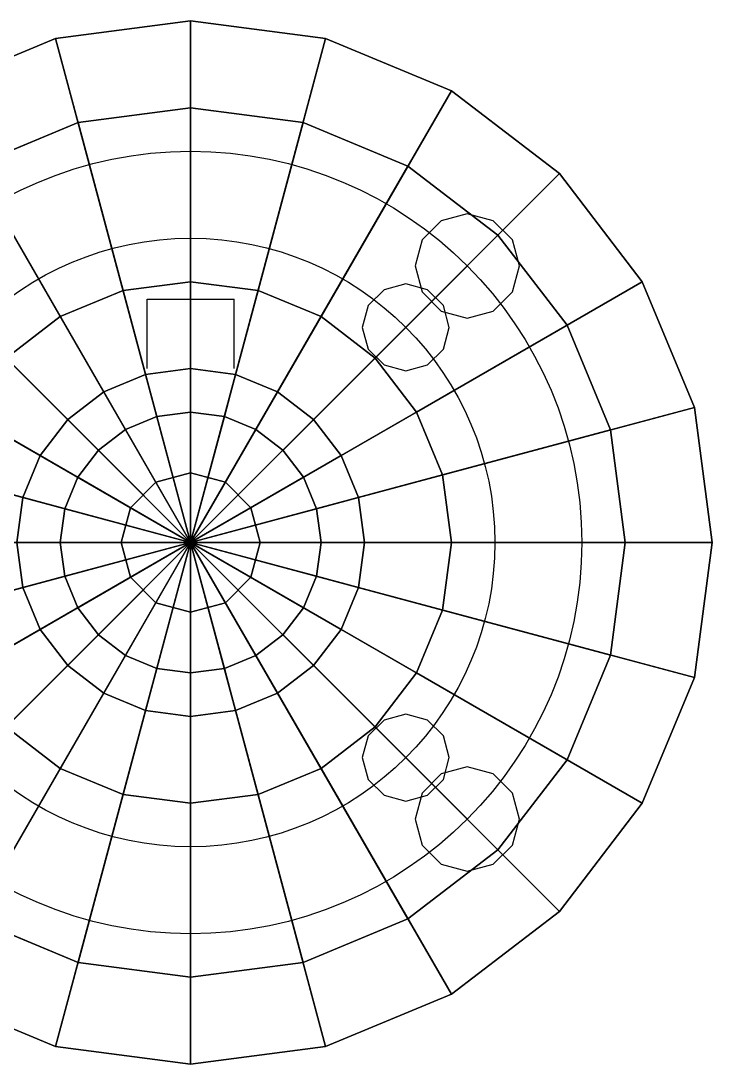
# Model space of a CAD drawing. Header units: millimetres. Extents: x -60 to 60, y -60 to 60.
# Drawn here: x -19.5 to 60, y -60 to 60 of the extents above; entities that cross this region are included whole.
import ezdxf

# ---------------------------------------------------------------- set-up
doc = ezdxf.new("R2010")
doc.units = ezdxf.units.MM
for name, color, linetype in [('BODY', 7, 'Continuous'), ('CENTERLINE', 1, 'Continuous'), ('EDGES', 2, 'Continuous'), ('HOLES', 4, 'Continuous')]:
    doc.layers.add(name, color=color, linetype=linetype)

msp = doc.modelspace()

# ---------------------------------------------------------------- linework, layer by layer
at = {"layer": 'BODY'}
for points in [[(0, 60), (-15.5291, 57.9555), (-15.5291, 57.9555, 20), (0, 60, 20)], [(0, 0), (0, 60), (-15.5291, 57.9555)], [(0, 60, 20), (-15.5291, 57.9555, 20), (-7.7646, 28.9778, 20), (0, 30, 20)], [(15.5291, 57.9555), (0, 60), (0, 60, 20), (15.5291, 57.9555, 20)], [(0, 0), (15.5291, 57.9555), (0, 60)], [(15.5291, 57.9555, 20), (0, 60, 20), (0, 30, 20), (7.7646, 28.9778, 20)], [(-15.5291, 57.9555), (-30, 51.9615), (-30, 51.9615, 20), (-15.5291, 57.9555, 20)], [(0, 0), (-15.5291, 57.9555), (-30, 51.9615)], [(-15.5291, 57.9555, 20), (-30, 51.9615, 20), (-15, 25.9808, 20), (-7.7646, 28.9778, 20)], [(0, 0), (30, 51.9615), (15.5291, 57.9555)], [(30, 51.9615, 20), (15.5291, 57.9555, 20), (7.7646, 28.9778, 20), (15, 25.9808, 20)], [(30, 51.9615), (15.5291, 57.9555), (15.5291, 57.9555, 20), (30, 51.9615, 20)], [(0, 0), (-30, 51.9615), (-42.4264, 42.4264)], [(-30, 51.9615, 20), (-42.4264, 42.4264, 20), (-21.2132, 21.2132, 20), (-15, 25.9808, 20)], [(0, 0), (42.4264, 42.4264), (30, 51.9615)], [(42.4264, 42.4264, 20), (30, 51.9615, 20), (15, 25.9808, 20), (21.2132, 21.2132, 20)], [(42.4264, 42.4264), (30, 51.9615), (30, 51.9615, 20), (42.4264, 42.4264, 20)], [(0, 50, 100), (-12.941, 48.2963, 100), (-12.941, 48.2963, 120), (0, 50, 120)], [(0, 0, 100), (0, 50, 100), (-12.941, 48.2963, 100)], [(0, 30, 100), (-7.7646, 28.9778, 100), (-12.941, 48.2963, 100), (0, 50, 100)], [(0, 50, 120), (-12.941, 48.2963, 120), (-5.1764, 19.3185, 120), (0, 20, 120)], [(12.941, 48.2963, 100), (0, 50, 100), (0, 50, 120), (12.941, 48.2963, 120)], [(0, 0, 100), (12.941, 48.2963, 100), (0, 50, 100)], [(7.7646, 28.9778, 100), (0, 30, 100), (0, 50, 100), (12.941, 48.2963, 100)], [(12.941, 48.2963, 120), (0, 50, 120), (0, 20, 120), (5.1764, 19.3185, 120)], [(-12.941, 48.2963, 100), (-25, 43.3013, 100), (-25, 43.3013, 120), (-12.941, 48.2963, 120)], [(0, 0, 100), (-12.941, 48.2963, 100), (-25, 43.3013, 100)], [(-7.7646, 28.9778, 100), (-15, 25.9808, 100), (-25, 43.3013, 100), (-12.941, 48.2963, 100)], [(-12.941, 48.2963, 120), (-25, 43.3013, 120), (-10, 17.3205, 120), (-5.1764, 19.3185, 120)], [(0, 0, 100), (25, 43.3013, 100), (12.941, 48.2963, 100)], [(25, 43.3013, 120), (12.941, 48.2963, 120), (5.1764, 19.3185, 120), (10, 17.3205, 120)], [(15, 25.9808, 100), (7.7646, 28.9778, 100), (12.941, 48.2963, 100), (25, 43.3013, 100)], [(25, 43.3013, 100), (12.941, 48.2963, 100), (12.941, 48.2963, 120), (25, 43.3013, 120)], [(0, 0, 100), (-25, 43.3013, 100), (-35.3553, 35.3553, 100)], [(-15, 25.9808, 100), (-21.2132, 21.2132, 100), (-35.3553, 35.3553, 100), (-25, 43.3013, 100)], [(-25, 43.3013, 120), (-35.3553, 35.3553, 120), (-14.1421, 14.1421, 120), (-10, 17.3205, 120)], [(0, 0, 100), (35.3553, 35.3553, 100), (25, 43.3013, 100)], [(35.3553, 35.3553, 120), (25, 43.3013, 120), (10, 17.3205, 120), (14.1421, 14.1421, 120)], [(21.2132, 21.2132, 100), (15, 25.9808, 100), (25, 43.3013, 100), (35.3553, 35.3553, 100)], [(35.3553, 35.3553, 100), (25, 43.3013, 100), (25, 43.3013, 120), (35.3553, 35.3553, 120)], [(0, 0), (-42.4264, 42.4264), (-51.9615, 30)], [(0, 0), (51.9615, 30), (42.4264, 42.4264)], [(51.9615, 30, 20), (42.4264, 42.4264, 20), (21.2132, 21.2132, 20), (25.9808, 15, 20)], [(51.9615, 30), (42.4264, 42.4264), (42.4264, 42.4264, 20), (51.9615, 30, 20)], [(0, 0, 100), (-35.3553, 35.3553, 100), (-43.3013, 25, 100)], [(-35.3553, 35.3553, 120), (-43.3013, 25, 120), (-17.3205, 10, 120), (-14.1421, 14.1421, 120)], [(0, 0, 100), (43.3013, 25, 100), (35.3553, 35.3553, 100)], [(43.3013, 25, 120), (35.3553, 35.3553, 120), (14.1421, 14.1421, 120), (17.3205, 10, 120)], [(25.9808, 15, 100), (21.2132, 21.2132, 100), (35.3553, 35.3553, 100), (43.3013, 25, 100)], [(43.3013, 25, 100), (35.3553, 35.3553, 100), (35.3553, 35.3553, 120), (43.3013, 25, 120)], [(0, 0), (-51.9615, 30), (-57.9555, 15.5291)], [(0, 30, 20), (-7.7646, 28.9778, 20), (-7.7646, 28.9778, 100), (0, 30, 100)], [(0, 0, 20), (0, 30, 20), (-7.7646, 28.9778, 20)], [(0, 0), (57.9555, 15.5291), (51.9615, 30)], [(7.7646, 28.9778, 20), (0, 30, 20), (0, 30, 100), (7.7646, 28.9778, 100)], [(0, 0, 20), (7.7646, 28.9778, 20), (0, 30, 20)], [(57.9555, 15.5291, 20), (51.9615, 30, 20), (25.9808, 15, 20), (28.9778, 7.7646, 20)], [(57.9555, 15.5291), (51.9615, 30), (51.9615, 30, 20), (57.9555, 15.5291, 20)], [(-7.7646, 28.9778, 20), (-15, 25.9808, 20), (-15, 25.9808, 100), (-7.7646, 28.9778, 100)], [(0, 0, 20), (-7.7646, 28.9778, 20), (-15, 25.9808, 20)], [(0, 0, 20), (15, 25.9808, 20), (7.7646, 28.9778, 20)], [(15, 25.9808, 20), (7.7646, 28.9778, 20), (7.7646, 28.9778, 100), (15, 25.9808, 100)], [(-15, 25.9808, 20), (-21.2132, 21.2132, 20), (-21.2132, 21.2132, 100), (-15, 25.9808, 100)], [(0, 0, 20), (-15, 25.9808, 20), (-21.2132, 21.2132, 20)], [(0, 0, 20), (21.2132, 21.2132, 20), (15, 25.9808, 20)], [(21.2132, 21.2132, 20), (15, 25.9808, 20), (15, 25.9808, 100), (21.2132, 21.2132, 100)], [(0, 0, 100), (-43.3013, 25, 100), (-48.2963, 12.941, 100)], [(-43.3013, 25, 120), (-48.2963, 12.941, 120), (-19.3185, 5.1764, 120), (-17.3205, 10, 120)], [(0, 0, 100), (48.2963, 12.941, 100), (43.3013, 25, 100)], [(48.2963, 12.941, 120), (43.3013, 25, 120), (17.3205, 10, 120), (19.3185, 5.1764, 120)], [(28.9778, 7.7646, 100), (25.9808, 15, 100), (43.3013, 25, 100), (48.2963, 12.941, 100)], [(48.2963, 12.941, 100), (43.3013, 25, 100), (43.3013, 25, 120), (48.2963, 12.941, 120)], [(0, 0, 20), (-21.2132, 21.2132, 20), (-25.9808, 15, 20)], [(0, 0, 20), (25.9808, 15, 20), (21.2132, 21.2132, 20)], [(25.9808, 15, 20), (21.2132, 21.2132, 20), (21.2132, 21.2132, 100), (25.9808, 15, 100)], [(-5.1764, 19.3185, 120), (-10, 17.3205, 120), (-10, 17.3205, 180), (-5.1764, 19.3185, 180)], [(0, 0, 120), (-5.1764, 19.3185, 120), (-10, 17.3205, 120)], [(-5.1764, 19.3185, 180), (-10, 17.3205, 180), (-7.5, 12.9904, 180), (-3.8823, 14.4889, 180)], [(0, 20, 120), (-5.1764, 19.3185, 120), (-5.1764, 19.3185, 180), (0, 20, 180)], [(0, 0, 120), (0, 20, 120), (-5.1764, 19.3185, 120)], [(0, 20, 180), (-5.1764, 19.3185, 180), (-3.8823, 14.4889, 180), (0, 15, 180)], [(5.1764, 19.3185, 120), (0, 20, 120), (0, 20, 180), (5.1764, 19.3185, 180)], [(0, 0, 120), (5.1764, 19.3185, 120), (0, 20, 120)], [(5.1764, 19.3185, 180), (0, 20, 180), (0, 15, 180), (3.8823, 14.4889, 180)], [(0, 0, 120), (10, 17.3205, 120), (5.1764, 19.3185, 120)], [(10, 17.3205, 180), (5.1764, 19.3185, 180), (3.8823, 14.4889, 180), (7.5, 12.9904, 180)], [(10, 17.3205, 120), (5.1764, 19.3185, 120), (5.1764, 19.3185, 180), (10, 17.3205, 180)], [(-10, 17.3205, 120), (-14.1421, 14.1421, 120), (-14.1421, 14.1421, 180), (-10, 17.3205, 180)], [(0, 0, 120), (-10, 17.3205, 120), (-14.1421, 14.1421, 120)], [(-10, 17.3205, 180), (-14.1421, 14.1421, 180), (-10.6066, 10.6066, 180), (-7.5, 12.9904, 180)], [(0, 0, 120), (14.1421, 14.1421, 120), (10, 17.3205, 120)], [(14.1421, 14.1421, 180), (10, 17.3205, 180), (7.5, 12.9904, 180), (10.6066, 10.6066, 180)], [(14.1421, 14.1421, 120), (10, 17.3205, 120), (10, 17.3205, 180), (14.1421, 14.1421, 180)], [(0, 0), (-57.9555, 15.5291), (-60, 0)], [(0, 0, 20), (-25.9808, 15, 20), (-28.9778, 7.7646, 20)], [(-3.8823, 14.4889, 180), (-7.5, 12.9904, 180), (-7.5, 12.9904, 210), (-3.8823, 14.4889, 210)], [(0, 0, 180), (-3.8823, 14.4889, 180), (-7.5, 12.9904, 180)], [(0, 0, 210), (-3.8823, 14.4889, 210), (-7.5, 12.9904, 210)], [(0, 15, 180), (-3.8823, 14.4889, 180), (-3.8823, 14.4889, 210), (0, 15, 210)], [(0, 0, 180), (0, 15, 180), (-3.8823, 14.4889, 180)], [(0, 0, 210), (0, 15, 210), (-3.8823, 14.4889, 210)], [(0, 0), (60, 0), (57.9555, 15.5291)], [(0, 0, 20), (28.9778, 7.7646, 20), (25.9808, 15, 20)], [(3.8823, 14.4889, 180), (0, 15, 180), (0, 15, 210), (3.8823, 14.4889, 210)], [(0, 0, 180), (3.8823, 14.4889, 180), (0, 15, 180)], [(0, 0, 210), (3.8823, 14.4889, 210), (0, 15, 210)], [(0, 0, 180), (7.5, 12.9904, 180), (3.8823, 14.4889, 180)], [(0, 0, 210), (7.5, 12.9904, 210), (3.8823, 14.4889, 210)], [(7.5, 12.9904, 180), (3.8823, 14.4889, 180), (3.8823, 14.4889, 210), (7.5, 12.9904, 210)], [(28.9778, 7.7646, 20), (25.9808, 15, 20), (25.9808, 15, 100), (28.9778, 7.7646, 100)], [(60, 0, 20), (57.9555, 15.5291, 20), (28.9778, 7.7646, 20), (30, 0, 20)], [(60, 0), (57.9555, 15.5291), (57.9555, 15.5291, 20), (60, 0, 20)], [(-14.1421, 14.1421, 120), (-17.3205, 10, 120), (-17.3205, 10, 180), (-14.1421, 14.1421, 180)], [(0, 0, 120), (-14.1421, 14.1421, 120), (-17.3205, 10, 120)], [(-14.1421, 14.1421, 180), (-17.3205, 10, 180), (-12.9904, 7.5, 180), (-10.6066, 10.6066, 180)], [(0, 0, 120), (17.3205, 10, 120), (14.1421, 14.1421, 120)], [(17.3205, 10, 180), (14.1421, 14.1421, 180), (10.6066, 10.6066, 180), (12.9904, 7.5, 180)], [(17.3205, 10, 120), (14.1421, 14.1421, 120), (14.1421, 14.1421, 180), (17.3205, 10, 180)], [(0, 0, 100), (-48.2963, 12.941, 100), (-50, 0, 100)], [(-48.2963, 12.941, 120), (-50, 0, 120), (-20, 0, 120), (-19.3185, 5.1764, 120)], [(-7.5, 12.9904, 180), (-10.6066, 10.6066, 180), (-10.6066, 10.6066, 210), (-7.5, 12.9904, 210)], [(0, 0, 180), (-7.5, 12.9904, 180), (-10.6066, 10.6066, 180)], [(0, 0, 210), (-7.5, 12.9904, 210), (-10.6066, 10.6066, 210)], [(0, 0, 180), (10.6066, 10.6066, 180), (7.5, 12.9904, 180)], [(0, 0, 210), (10.6066, 10.6066, 210), (7.5, 12.9904, 210)], [(0, 0, 100), (50, 0, 100), (48.2963, 12.941, 100)], [(10.6066, 10.6066, 180), (7.5, 12.9904, 180), (7.5, 12.9904, 210), (10.6066, 10.6066, 210)], [(50, 0, 120), (48.2963, 12.941, 120), (19.3185, 5.1764, 120), (20, 0, 120)], [(30, 0, 100), (28.9778, 7.7646, 100), (48.2963, 12.941, 100), (50, 0, 100)], [(50, 0, 100), (48.2963, 12.941, 100), (48.2963, 12.941, 120), (50, 0, 120)], [(-17.3205, 10, 120), (-19.3185, 5.1764, 120), (-19.3185, 5.1764, 180), (-17.3205, 10, 180)], [(0, 0, 120), (-17.3205, 10, 120), (-19.3185, 5.1764, 120)], [(-17.3205, 10, 180), (-19.3185, 5.1764, 180), (-14.4889, 3.8823, 180), (-12.9904, 7.5, 180)], [(-10.6066, 10.6066, 180), (-12.9904, 7.5, 180), (-12.9904, 7.5, 210), (-10.6066, 10.6066, 210)], [(0, 0, 180), (-10.6066, 10.6066, 180), (-12.9904, 7.5, 180)], [(0, 0, 210), (-10.6066, 10.6066, 210), (-12.9904, 7.5, 210)], [(0, 0, 180), (12.9904, 7.5, 180), (10.6066, 10.6066, 180)], [(0, 0, 210), (12.9904, 7.5, 210), (10.6066, 10.6066, 210)], [(0, 0, 120), (19.3185, 5.1764, 120), (17.3205, 10, 120)], [(12.9904, 7.5, 180), (10.6066, 10.6066, 180), (10.6066, 10.6066, 210), (12.9904, 7.5, 210)], [(19.3185, 5.1764, 180), (17.3205, 10, 180), (12.9904, 7.5, 180), (14.4889, 3.8823, 180)], [(19.3185, 5.1764, 120), (17.3205, 10, 120), (17.3205, 10, 180), (19.3185, 5.1764, 180)], [(0, 0, 20), (-28.9778, 7.7646, 20), (-30, 0, 20)], [(-12.9904, 7.5, 180), (-14.4889, 3.8823, 180), (-14.4889, 3.8823, 210), (-12.9904, 7.5, 210)], [(0, 0, 180), (-12.9904, 7.5, 180), (-14.4889, 3.8823, 180)], [(0, 0, 210), (-12.9904, 7.5, 210), (-14.4889, 3.8823, 210)], [(0, 0, 20), (30, 0, 20), (28.9778, 7.7646, 20)], [(0, 0, 180), (14.4889, 3.8823, 180), (12.9904, 7.5, 180)], [(0, 0, 210), (14.4889, 3.8823, 210), (12.9904, 7.5, 210)], [(14.4889, 3.8823, 180), (12.9904, 7.5, 180), (12.9904, 7.5, 210), (14.4889, 3.8823, 210)], [(30, 0, 20), (28.9778, 7.7646, 20), (28.9778, 7.7646, 100), (30, 0, 100)], [(-19.3185, 5.1764, 120), (-20, 0, 120), (-20, 0, 180), (-19.3185, 5.1764, 180)], [(0, 0, 120), (-19.3185, 5.1764, 120), (-20, 0, 120)], [(-19.3185, 5.1764, 180), (-20, 0, 180), (-15, 0, 180), (-14.4889, 3.8823, 180)], [(0, 0, 120), (20, 0, 120), (19.3185, 5.1764, 120)], [(20, 0, 180), (19.3185, 5.1764, 180), (14.4889, 3.8823, 180), (15, 0, 180)], [(20, 0, 120), (19.3185, 5.1764, 120), (19.3185, 5.1764, 180), (20, 0, 180)], [(-14.4889, 3.8823, 180), (-15, 0, 180), (-15, 0, 210), (-14.4889, 3.8823, 210)], [(0, 0, 180), (-14.4889, 3.8823, 180), (-15, 0, 180)], [(0, 0, 210), (-14.4889, 3.8823, 210), (-15, 0, 210)], [(0, 0, 180), (15, 0, 180), (14.4889, 3.8823, 180)], [(0, 0, 210), (15, 0, 210), (14.4889, 3.8823, 210)], [(15, 0, 180), (14.4889, 3.8823, 180), (14.4889, 3.8823, 210), (15, 0, 210)], [(0, 0), (-60, 0), (-57.9555, -15.5291)], [(0, 0), (-57.9555, -15.5291), (-51.9615, -30)], [(0, 0), (-51.9615, -30), (-42.4264, -42.4264)], [(0, 0, 100), (-50, 0, 100), (-48.2963, -12.941, 100)], [(-50, 0, 120), (-48.2963, -12.941, 120), (-19.3185, -5.1764, 120), (-20, 0, 120)], [(0, 0, 100), (-48.2963, -12.941, 100), (-43.3013, -25, 100)], [(0, 0, 100), (-43.3013, -25, 100), (-35.3553, -35.3553, 100)], [(0, 0), (-42.4264, -42.4264), (-30, -51.9615)], [(0, 0, 100), (-35.3553, -35.3553, 100), (-25, -43.3013, 100)], [(0, 0), (-30, -51.9615), (-15.5291, -57.9555)], [(0, 0, 20), (-30, 0, 20), (-28.9778, -7.7646, 20)], [(0, 0, 20), (-28.9778, -7.7646, 20), (-25.9808, -15, 20)], [(0, 0, 20), (-25.9808, -15, 20), (-21.2132, -21.2132, 20)], [(0, 0, 100), (-25, -43.3013, 100), (-12.941, -48.2963, 100)], [(0, 0, 20), (-21.2132, -21.2132, 20), (-15, -25.9808, 20)], [(-20, 0, 120), (-19.3185, -5.1764, 120), (-19.3185, -5.1764, 180), (-20, 0, 180)], [(0, 0, 120), (-20, 0, 120), (-19.3185, -5.1764, 120)], [(-20, 0, 180), (-19.3185, -5.1764, 180), (-14.4889, -3.8823, 180), (-15, 0, 180)], [(0, 0, 120), (-19.3185, -5.1764, 120), (-17.3205, -10, 120)], [(0, 0, 120), (-17.3205, -10, 120), (-14.1421, -14.1421, 120)], [(0, 0), (-15.5291, -57.9555), (0, -60)], [(0, 0, 20), (-15, -25.9808, 20), (-7.7646, -28.9778, 20)], [(-15, 0, 180), (-14.4889, -3.8823, 180), (-14.4889, -3.8823, 210), (-15, 0, 210)], [(0, 0, 180), (-15, 0, 180), (-14.4889, -3.8823, 180)], [(0, 0, 210), (-15, 0, 210), (-14.4889, -3.8823, 210)], [(0, 0, 180), (-14.4889, -3.8823, 180), (-12.9904, -7.5, 180)], [(0, 0, 210), (-14.4889, -3.8823, 210), (-12.9904, -7.5, 210)], [(0, 0, 120), (-14.1421, -14.1421, 120), (-10, -17.3205, 120)], [(0, 0, 180), (-12.9904, -7.5, 180), (-10.6066, -10.6066, 180)], [(0, 0, 210), (-12.9904, -7.5, 210), (-10.6066, -10.6066, 210)], [(0, 0, 100), (-12.941, -48.2963, 100), (0, -50, 100)], [(0, 0, 180), (-10.6066, -10.6066, 180), (-7.5, -12.9904, 180)], [(0, 0, 210), (-10.6066, -10.6066, 210), (-7.5, -12.9904, 210)], [(0, 0, 120), (-10, -17.3205, 120), (-5.1764, -19.3185, 120)], [(0, 0, 20), (-7.7646, -28.9778, 20), (0, -30, 20)], [(0, 0, 180), (-7.5, -12.9904, 180), (-3.8823, -14.4889, 180)], [(0, 0, 210), (-7.5, -12.9904, 210), (-3.8823, -14.4889, 210)], [(0, 0, 120), (-5.1764, -19.3185, 120), (0, -20, 120)], [(0, 0, 180), (-3.8823, -14.4889, 180), (0, -15, 180)], [(0, 0, 210), (-3.8823, -14.4889, 210), (0, -15, 210)], [(0, 0), (0, -60), (15.5291, -57.9555)], [(0, 0), (15.5291, -57.9555), (30, -51.9615)], [(0, 0), (30, -51.9615), (42.4264, -42.4264)], [(0, 0), (42.4264, -42.4264), (51.9615, -30)], [(0, 0), (51.9615, -30), (57.9555, -15.5291)], [(0, 0), (57.9555, -15.5291), (60, 0)], [(0, 0, 20), (0, -30, 20), (7.7646, -28.9778, 20)], [(0, 0, 20), (7.7646, -28.9778, 20), (15, -25.9808, 20)], [(0, 0, 20), (15, -25.9808, 20), (21.2132, -21.2132, 20)], [(0, 0, 20), (21.2132, -21.2132, 20), (25.9808, -15, 20)], [(0, 0, 20), (25.9808, -15, 20), (28.9778, -7.7646, 20)], [(0, 0, 20), (28.9778, -7.7646, 20), (30, 0, 20)], [(0, 0, 100), (0, -50, 100), (12.941, -48.2963, 100)], [(0, 0, 100), (12.941, -48.2963, 100), (25, -43.3013, 100)], [(0, 0, 100), (25, -43.3013, 100), (35.3553, -35.3553, 100)], [(0, 0, 100), (35.3553, -35.3553, 100), (43.3013, -25, 100)], [(0, 0, 100), (43.3013, -25, 100), (48.2963, -12.941, 100)], [(0, 0, 100), (48.2963, -12.941, 100), (50, 0, 100)], [(0, 0, 120), (0, -20, 120), (5.1764, -19.3185, 120)], [(0, 0, 120), (5.1764, -19.3185, 120), (10, -17.3205, 120)], [(0, 0, 120), (10, -17.3205, 120), (14.1421, -14.1421, 120)], [(0, 0, 120), (14.1421, -14.1421, 120), (17.3205, -10, 120)], [(0, 0, 120), (17.3205, -10, 120), (19.3185, -5.1764, 120)], [(0, 0, 120), (19.3185, -5.1764, 120), (20, 0, 120)], [(0, 0, 180), (0, -15, 180), (3.8823, -14.4889, 180)], [(0, 0, 180), (3.8823, -14.4889, 180), (7.5, -12.9904, 180)], [(0, 0, 180), (7.5, -12.9904, 180), (10.6066, -10.6066, 180)], [(0, 0, 180), (10.6066, -10.6066, 180), (12.9904, -7.5, 180)], [(0, 0, 180), (12.9904, -7.5, 180), (14.4889, -3.8823, 180)], [(0, 0, 180), (14.4889, -3.8823, 180), (15, 0, 180)], [(0, 0, 210), (0, -15, 210), (3.8823, -14.4889, 210)], [(0, 0, 210), (3.8823, -14.4889, 210), (7.5, -12.9904, 210)], [(0, 0, 210), (7.5, -12.9904, 210), (10.6066, -10.6066, 210)], [(0, 0, 210), (10.6066, -10.6066, 210), (12.9904, -7.5, 210)], [(0, 0, 210), (12.9904, -7.5, 210), (14.4889, -3.8823, 210)], [(0, 0, 210), (14.4889, -3.8823, 210), (15, 0, 210)], [(14.4889, -3.8823, 180), (15, 0, 180), (15, 0, 210), (14.4889, -3.8823, 210)], [(19.3185, -5.1764, 180), (20, 0, 180), (15, 0, 180), (14.4889, -3.8823, 180)], [(19.3185, -5.1764, 120), (20, 0, 120), (20, 0, 180), (19.3185, -5.1764, 180)], [(48.2963, -12.941, 120), (50, 0, 120), (20, 0, 120), (19.3185, -5.1764, 120)], [(28.9778, -7.7646, 20), (30, 0, 20), (30, 0, 100), (28.9778, -7.7646, 100)], [(57.9555, -15.5291, 20), (60, 0, 20), (30, 0, 20), (28.9778, -7.7646, 20)], [(28.9778, -7.7646, 100), (30, 0, 100), (50, 0, 100), (48.2963, -12.941, 100)], [(48.2963, -12.941, 100), (50, 0, 100), (50, 0, 120), (48.2963, -12.941, 120)], [(57.9555, -15.5291), (60, 0), (60, 0, 20), (57.9555, -15.5291, 20)], [(-19.3185, -5.1764, 180), (-17.3205, -10, 180), (-12.9904, -7.5, 180), (-14.4889, -3.8823, 180)], [(-14.4889, -3.8823, 180), (-12.9904, -7.5, 180), (-12.9904, -7.5, 210), (-14.4889, -3.8823, 210)], [(12.9904, -7.5, 180), (14.4889, -3.8823, 180), (14.4889, -3.8823, 210), (12.9904, -7.5, 210)], [(17.3205, -10, 180), (19.3185, -5.1764, 180), (14.4889, -3.8823, 180), (12.9904, -7.5, 180)], [(-48.2963, -12.941, 120), (-43.3013, -25, 120), (-17.3205, -10, 120), (-19.3185, -5.1764, 120)], [(-19.3185, -5.1764, 120), (-17.3205, -10, 120), (-17.3205, -10, 180), (-19.3185, -5.1764, 180)], [(17.3205, -10, 120), (19.3185, -5.1764, 120), (19.3185, -5.1764, 180), (17.3205, -10, 180)], [(43.3013, -25, 120), (48.2963, -12.941, 120), (19.3185, -5.1764, 120), (17.3205, -10, 120)], [(-17.3205, -10, 180), (-14.1421, -14.1421, 180), (-10.6066, -10.6066, 180), (-12.9904, -7.5, 180)], [(-12.9904, -7.5, 180), (-10.6066, -10.6066, 180), (-10.6066, -10.6066, 210), (-12.9904, -7.5, 210)], [(10.6066, -10.6066, 180), (12.9904, -7.5, 180), (12.9904, -7.5, 210), (10.6066, -10.6066, 210)], [(14.1421, -14.1421, 180), (17.3205, -10, 180), (12.9904, -7.5, 180), (10.6066, -10.6066, 180)], [(25.9808, -15, 20), (28.9778, -7.7646, 20), (28.9778, -7.7646, 100), (25.9808, -15, 100)], [(51.9615, -30, 20), (57.9555, -15.5291, 20), (28.9778, -7.7646, 20), (25.9808, -15, 20)], [(25.9808, -15, 100), (28.9778, -7.7646, 100), (48.2963, -12.941, 100), (43.3013, -25, 100)], [(-43.3013, -25, 120), (-35.3553, -35.3553, 120), (-14.1421, -14.1421, 120), (-17.3205, -10, 120)], [(-17.3205, -10, 120), (-14.1421, -14.1421, 120), (-14.1421, -14.1421, 180), (-17.3205, -10, 180)], [(-14.1421, -14.1421, 180), (-10, -17.3205, 180), (-7.5, -12.9904, 180), (-10.6066, -10.6066, 180)], [(-10.6066, -10.6066, 180), (-7.5, -12.9904, 180), (-7.5, -12.9904, 210), (-10.6066, -10.6066, 210)], [(7.5, -12.9904, 180), (10.6066, -10.6066, 180), (10.6066, -10.6066, 210), (7.5, -12.9904, 210)], [(10, -17.3205, 180), (14.1421, -14.1421, 180), (10.6066, -10.6066, 180), (7.5, -12.9904, 180)], [(14.1421, -14.1421, 120), (17.3205, -10, 120), (17.3205, -10, 180), (14.1421, -14.1421, 180)], [(35.3553, -35.3553, 120), (43.3013, -25, 120), (17.3205, -10, 120), (14.1421, -14.1421, 120)], [(-10, -17.3205, 180), (-5.1764, -19.3185, 180), (-3.8823, -14.4889, 180), (-7.5, -12.9904, 180)], [(-7.5, -12.9904, 180), (-3.8823, -14.4889, 180), (-3.8823, -14.4889, 210), (-7.5, -12.9904, 210)], [(3.8823, -14.4889, 180), (7.5, -12.9904, 180), (7.5, -12.9904, 210), (3.8823, -14.4889, 210)], [(5.1764, -19.3185, 180), (10, -17.3205, 180), (7.5, -12.9904, 180), (3.8823, -14.4889, 180)], [(43.3013, -25, 100), (48.2963, -12.941, 100), (48.2963, -12.941, 120), (43.3013, -25, 120)], [(-35.3553, -35.3553, 120), (-25, -43.3013, 120), (-10, -17.3205, 120), (-14.1421, -14.1421, 120)], [(-14.1421, -14.1421, 120), (-10, -17.3205, 120), (-10, -17.3205, 180), (-14.1421, -14.1421, 180)], [(10, -17.3205, 120), (14.1421, -14.1421, 120), (14.1421, -14.1421, 180), (10, -17.3205, 180)], [(25, -43.3013, 120), (35.3553, -35.3553, 120), (14.1421, -14.1421, 120), (10, -17.3205, 120)], [(-5.1764, -19.3185, 180), (0, -20, 180), (0, -15, 180), (-3.8823, -14.4889, 180)], [(-3.8823, -14.4889, 180), (0, -15, 180), (0, -15, 210), (-3.8823, -14.4889, 210)], [(0, -15, 180), (3.8823, -14.4889, 180), (3.8823, -14.4889, 210), (0, -15, 210)], [(0, -20, 180), (5.1764, -19.3185, 180), (3.8823, -14.4889, 180), (0, -15, 180)], [(21.2132, -21.2132, 20), (25.9808, -15, 20), (25.9808, -15, 100), (21.2132, -21.2132, 100)], [(42.4264, -42.4264, 20), (51.9615, -30, 20), (25.9808, -15, 20), (21.2132, -21.2132, 20)], [(21.2132, -21.2132, 100), (25.9808, -15, 100), (43.3013, -25, 100), (35.3553, -35.3553, 100)], [(51.9615, -30), (57.9555, -15.5291), (57.9555, -15.5291, 20), (51.9615, -30, 20)], [(-25, -43.3013, 120), (-12.941, -48.2963, 120), (-5.1764, -19.3185, 120), (-10, -17.3205, 120)], [(-10, -17.3205, 120), (-5.1764, -19.3185, 120), (-5.1764, -19.3185, 180), (-10, -17.3205, 180)], [(5.1764, -19.3185, 120), (10, -17.3205, 120), (10, -17.3205, 180), (5.1764, -19.3185, 180)], [(12.941, -48.2963, 120), (25, -43.3013, 120), (10, -17.3205, 120), (5.1764, -19.3185, 120)], [(-12.941, -48.2963, 120), (0, -50, 120), (0, -20, 120), (-5.1764, -19.3185, 120)], [(-5.1764, -19.3185, 120), (0, -20, 120), (0, -20, 180), (-5.1764, -19.3185, 180)], [(0, -20, 120), (5.1764, -19.3185, 120), (5.1764, -19.3185, 180), (0, -20, 180)], [(0, -50, 120), (12.941, -48.2963, 120), (5.1764, -19.3185, 120), (0, -20, 120)], [(-42.4264, -42.4264, 20), (-30, -51.9615, 20), (-15, -25.9808, 20), (-21.2132, -21.2132, 20)], [(-21.2132, -21.2132, 100), (-15, -25.9808, 100), (-25, -43.3013, 100), (-35.3553, -35.3553, 100)], [(-21.2132, -21.2132, 20), (-15, -25.9808, 20), (-15, -25.9808, 100), (-21.2132, -21.2132, 100)], [(15, -25.9808, 20), (21.2132, -21.2132, 20), (21.2132, -21.2132, 100), (15, -25.9808, 100)], [(30, -51.9615, 20), (42.4264, -42.4264, 20), (21.2132, -21.2132, 20), (15, -25.9808, 20)], [(15, -25.9808, 100), (21.2132, -21.2132, 100), (35.3553, -35.3553, 100), (25, -43.3013, 100)], [(35.3553, -35.3553, 100), (43.3013, -25, 100), (43.3013, -25, 120), (35.3553, -35.3553, 120)], [(-30, -51.9615, 20), (-15.5291, -57.9555, 20), (-7.7646, -28.9778, 20), (-15, -25.9808, 20)], [(-15, -25.9808, 100), (-7.7646, -28.9778, 100), (-12.941, -48.2963, 100), (-25, -43.3013, 100)], [(-15, -25.9808, 20), (-7.7646, -28.9778, 20), (-7.7646, -28.9778, 100), (-15, -25.9808, 100)], [(7.7646, -28.9778, 20), (15, -25.9808, 20), (15, -25.9808, 100), (7.7646, -28.9778, 100)], [(15.5291, -57.9555, 20), (30, -51.9615, 20), (15, -25.9808, 20), (7.7646, -28.9778, 20)], [(7.7646, -28.9778, 100), (15, -25.9808, 100), (25, -43.3013, 100), (12.941, -48.2963, 100)], [(-15.5291, -57.9555, 20), (0, -60, 20), (0, -30, 20), (-7.7646, -28.9778, 20)], [(-7.7646, -28.9778, 100), (0, -30, 100), (0, -50, 100), (-12.941, -48.2963, 100)], [(-7.7646, -28.9778, 20), (0, -30, 20), (0, -30, 100), (-7.7646, -28.9778, 100)], [(0, -30, 20), (7.7646, -28.9778, 20), (7.7646, -28.9778, 100), (0, -30, 100)], [(0, -60, 20), (15.5291, -57.9555, 20), (7.7646, -28.9778, 20), (0, -30, 20)], [(0, -30, 100), (7.7646, -28.9778, 100), (12.941, -48.2963, 100), (0, -50, 100)], [(42.4264, -42.4264), (51.9615, -30), (51.9615, -30, 20), (42.4264, -42.4264, 20)], [(25, -43.3013, 100), (35.3553, -35.3553, 100), (35.3553, -35.3553, 120), (25, -43.3013, 120)], [(30, -51.9615), (42.4264, -42.4264), (42.4264, -42.4264, 20), (30, -51.9615, 20)], [(-25, -43.3013, 100), (-12.941, -48.2963, 100), (-12.941, -48.2963, 120), (-25, -43.3013, 120)], [(12.941, -48.2963, 100), (25, -43.3013, 100), (25, -43.3013, 120), (12.941, -48.2963, 120)], [(-12.941, -48.2963, 100), (0, -50, 100), (0, -50, 120), (-12.941, -48.2963, 120)], [(0, -50, 100), (12.941, -48.2963, 100), (12.941, -48.2963, 120), (0, -50, 120)], [(-30, -51.9615), (-15.5291, -57.9555), (-15.5291, -57.9555, 20), (-30, -51.9615, 20)], [(15.5291, -57.9555), (30, -51.9615), (30, -51.9615, 20), (15.5291, -57.9555, 20)], [(-15.5291, -57.9555), (0, -60), (0, -60, 20), (-15.5291, -57.9555, 20)], [(0, -60), (15.5291, -57.9555), (15.5291, -57.9555, 20), (0, -60, 20)]]:
    msp.add_3dface(points, dxfattribs=at)
at = {"layer": 'CENTERLINE'}
msp.add_line((0, 0, -30), (0, 0, 250), dxfattribs=at)
for centre, radius in [((0, 0, 10), 45), ((0, 0, 110), 35)]:
    msp.add_circle(centre, radius, dxfattribs=at)
at = {"layer": 'EDGES'}
for p, q in [((0, 60), (-15.5291, 57.9555)), ((0, 60, 20), (-15.5291, 57.9555, 20)), ((15.5291, 57.9555), (0, 60)), ((15.5291, 57.9555, 20), (0, 60, 20)), ((0, 60), (0, 60, 20)), ((-15.5291, 57.9555), (-30, 51.9615)), ((-15.5291, 57.9555, 20), (-30, 51.9615, 20)), ((30, 51.9615), (15.5291, 57.9555)), ((30, 51.9615, 20), (15.5291, 57.9555, 20)), ((42.4264, 42.4264), (30, 51.9615)), ((42.4264, 42.4264, 20), (30, 51.9615, 20)), ((0, 50, 100), (-12.941, 48.2963, 100)), ((0, 50, 120), (-12.941, 48.2963, 120)), ((12.941, 48.2963, 100), (0, 50, 100)), ((12.941, 48.2963, 120), (0, 50, 120)), ((0, 50, 100), (0, 50, 120)), ((-12.941, 48.2963, 100), (-25, 43.3013, 100)), ((-12.941, 48.2963, 120), (-25, 43.3013, 120)), ((25, 43.3013, 100), (12.941, 48.2963, 100)), ((25, 43.3013, 120), (12.941, 48.2963, 120)), ((35.3553, 35.3553, 100), (25, 43.3013, 100)), ((35.3553, 35.3553, 120), (25, 43.3013, 120)), ((51.9615, 30), (42.4264, 42.4264)), ((51.9615, 30, 20), (42.4264, 42.4264, 20)), ((42.4264, 42.4264), (42.4264, 42.4264, 20)), ((43.3013, 25, 100), (35.3553, 35.3553, 100)), ((43.3013, 25, 120), (35.3553, 35.3553, 120)), ((35.3553, 35.3553, 100), (35.3553, 35.3553, 120)), ((0, 30, 20), (-7.7646, 28.9778, 20)), ((0, 30, 100), (-7.7646, 28.9778, 100)), ((7.7646, 28.9778, 20), (0, 30, 20)), ((7.7646, 28.9778, 100), (0, 30, 100)), ((0, 30, 20), (0, 30, 100)), ((57.9555, 15.5291), (51.9615, 30)), ((57.9555, 15.5291, 20), (51.9615, 30, 20)), ((-7.7646, 28.9778, 20), (-15, 25.9808, 20)), ((-7.7646, 28.9778, 100), (-15, 25.9808, 100)), ((15, 25.9808, 20), (7.7646, 28.9778, 20)), ((15, 25.9808, 100), (7.7646, 28.9778, 100)), ((-5, 28, 120), (5, 28, 120)), ((-5, 28, 180), (5, 28, 180)), ((-5, 20, 120), (-5, 28, 120)), ((-5, 20, 180), (-5, 28, 180)), ((5, 20, 120), (5, 28, 120)), ((5, 20, 180), (5, 28, 180)), ((-15, 25.9808, 20), (-21.2132, 21.2132, 20)), ((-15, 25.9808, 100), (-21.2132, 21.2132, 100)), ((21.2132, 21.2132, 20), (15, 25.9808, 20)), ((21.2132, 21.2132, 100), (15, 25.9808, 100)), ((48.2963, 12.941, 100), (43.3013, 25, 100)), ((48.2963, 12.941, 120), (43.3013, 25, 120)), ((25.9808, 15, 20), (21.2132, 21.2132, 20)), ((25.9808, 15, 100), (21.2132, 21.2132, 100)), ((21.2132, 21.2132, 20), (21.2132, 21.2132, 100)), ((-5.1764, 19.3185, 120), (-10, 17.3205, 120)), ((-5.1764, 19.3185, 180), (-10, 17.3205, 180)), ((0, 20, 120), (-5.1764, 19.3185, 120)), ((0, 20, 180), (-5.1764, 19.3185, 180)), ((-5, 20, 120), (-5, 20, 180)), ((5.1764, 19.3185, 120), (0, 20, 120)), ((5.1764, 19.3185, 180), (0, 20, 180)), ((0, 20, 120), (0, 20, 180)), ((5, 20, 120), (5, 20, 180)), ((10, 17.3205, 120), (5.1764, 19.3185, 120)), ((10, 17.3205, 180), (5.1764, 19.3185, 180)), ((-10, 17.3205, 120), (-14.1421, 14.1421, 120)), ((-10, 17.3205, 180), (-14.1421, 14.1421, 180)), ((14.1421, 14.1421, 120), (10, 17.3205, 120)), ((14.1421, 14.1421, 180), (10, 17.3205, 180)), ((-3.8823, 14.4889, 180), (-7.5, 12.9904, 180)), ((-3.8823, 14.4889, 210), (-7.5, 12.9904, 210)), ((0, 15, 180), (-3.8823, 14.4889, 180)), ((0, 15, 210), (-3.8823, 14.4889, 210)), ((3.8823, 14.4889, 180), (0, 15, 180)), ((3.8823, 14.4889, 210), (0, 15, 210)), ((0, 15, 180), (0, 15, 210)), ((7.5, 12.9904, 180), (3.8823, 14.4889, 180)), ((7.5, 12.9904, 210), (3.8823, 14.4889, 210)), ((28.9778, 7.7646, 20), (25.9808, 15, 20)), ((28.9778, 7.7646, 100), (25.9808, 15, 100)), ((60, 0), (57.9555, 15.5291)), ((60, 0, 20), (57.9555, 15.5291, 20)), ((-14.1421, 14.1421, 120), (-17.3205, 10, 120)), ((-14.1421, 14.1421, 180), (-17.3205, 10, 180)), ((-14.1421, 14.1421, 120), (-14.1421, 14.1421, 180)), ((17.3205, 10, 120), (14.1421, 14.1421, 120)), ((17.3205, 10, 180), (14.1421, 14.1421, 180)), ((14.1421, 14.1421, 120), (14.1421, 14.1421, 180)), ((-7.5, 12.9904, 180), (-10.6066, 10.6066, 180)), ((-7.5, 12.9904, 210), (-10.6066, 10.6066, 210)), ((10.6066, 10.6066, 180), (7.5, 12.9904, 180)), ((10.6066, 10.6066, 210), (7.5, 12.9904, 210)), ((50, 0, 100), (48.2963, 12.941, 100)), ((50, 0, 120), (48.2963, 12.941, 120)), ((-17.3205, 10, 120), (-19.3185, 5.1764, 120)), ((-17.3205, 10, 180), (-19.3185, 5.1764, 180)), ((-10.6066, 10.6066, 180), (-12.9904, 7.5, 180)), ((-10.6066, 10.6066, 210), (-12.9904, 7.5, 210)), ((-10.6066, 10.6066, 180), (-10.6066, 10.6066, 210)), ((12.9904, 7.5, 180), (10.6066, 10.6066, 180)), ((12.9904, 7.5, 210), (10.6066, 10.6066, 210)), ((10.6066, 10.6066, 180), (10.6066, 10.6066, 210)), ((19.3185, 5.1764, 120), (17.3205, 10, 120)), ((19.3185, 5.1764, 180), (17.3205, 10, 180)), ((-12.9904, 7.5, 180), (-14.4889, 3.8823, 180)), ((-12.9904, 7.5, 210), (-14.4889, 3.8823, 210)), ((14.4889, 3.8823, 180), (12.9904, 7.5, 180)), ((14.4889, 3.8823, 210), (12.9904, 7.5, 210)), ((30, 0, 20), (28.9778, 7.7646, 20)), ((30, 0, 100), (28.9778, 7.7646, 100)), ((-19.3185, 5.1764, 120), (-20, 0, 120)), ((-19.3185, 5.1764, 180), (-20, 0, 180)), ((20, 0, 120), (19.3185, 5.1764, 120)), ((20, 0, 180), (19.3185, 5.1764, 180)), ((-14.4889, 3.8823, 180), (-15, 0, 180)), ((-14.4889, 3.8823, 210), (-15, 0, 210)), ((15, 0, 180), (14.4889, 3.8823, 180)), ((15, 0, 210), (14.4889, 3.8823, 210)), ((-20, 0, 120), (-19.3185, -5.1764, 120)), ((-20, 0, 180), (-19.3185, -5.1764, 180)), ((-15, 0, 180), (-14.4889, -3.8823, 180)), ((-15, 0, 210), (-14.4889, -3.8823, 210)), ((-15, 0, 180), (-15, 0, 210)), ((14.4889, -3.8823, 180), (15, 0, 180)), ((14.4889, -3.8823, 210), (15, 0, 210)), ((15, 0, 180), (15, 0, 210)), ((19.3185, -5.1764, 120), (20, 0, 120)), ((19.3185, -5.1764, 180), (20, 0, 180)), ((20, 0, 120), (20, 0, 180)), ((28.9778, -7.7646, 20), (30, 0, 20)), ((28.9778, -7.7646, 100), (30, 0, 100)), ((30, 0, 20), (30, 0, 100)), ((48.2963, -12.941, 100), (50, 0, 100)), ((48.2963, -12.941, 120), (50, 0, 120)), ((50, 0, 100), (50, 0, 120)), ((57.9555, -15.5291), (60, 0)), ((57.9555, -15.5291, 20), (60, 0, 20)), ((60, 0), (60, 0, 20)), ((-14.4889, -3.8823, 180), (-12.9904, -7.5, 180)), ((-14.4889, -3.8823, 210), (-12.9904, -7.5, 210)), ((12.9904, -7.5, 180), (14.4889, -3.8823, 180)), ((12.9904, -7.5, 210), (14.4889, -3.8823, 210)), ((-19.3185, -5.1764, 120), (-17.3205, -10, 120)), ((-19.3185, -5.1764, 180), (-17.3205, -10, 180)), ((17.3205, -10, 120), (19.3185, -5.1764, 120)), ((17.3205, -10, 180), (19.3185, -5.1764, 180)), ((-12.9904, -7.5, 180), (-10.6066, -10.6066, 180)), ((-12.9904, -7.5, 210), (-10.6066, -10.6066, 210)), ((10.6066, -10.6066, 180), (12.9904, -7.5, 180)), ((10.6066, -10.6066, 210), (12.9904, -7.5, 210)), ((25.9808, -15, 20), (28.9778, -7.7646, 20)), ((25.9808, -15, 100), (28.9778, -7.7646, 100)), ((-17.3205, -10, 120), (-14.1421, -14.1421, 120)), ((-17.3205, -10, 180), (-14.1421, -14.1421, 180)), ((-10.6066, -10.6066, 180), (-7.5, -12.9904, 180)), ((-10.6066, -10.6066, 210), (-7.5, -12.9904, 210)), ((-10.6066, -10.6066, 180), (-10.6066, -10.6066, 210)), ((7.5, -12.9904, 180), (10.6066, -10.6066, 180)), ((7.5, -12.9904, 210), (10.6066, -10.6066, 210)), ((10.6066, -10.6066, 180), (10.6066, -10.6066, 210)), ((14.1421, -14.1421, 120), (17.3205, -10, 120)), ((14.1421, -14.1421, 180), (17.3205, -10, 180)), ((-7.5, -12.9904, 180), (-3.8823, -14.4889, 180)), ((-7.5, -12.9904, 210), (-3.8823, -14.4889, 210)), ((3.8823, -14.4889, 180), (7.5, -12.9904, 180)), ((3.8823, -14.4889, 210), (7.5, -12.9904, 210)), ((43.3013, -25, 100), (48.2963, -12.941, 100)), ((43.3013, -25, 120), (48.2963, -12.941, 120)), ((-14.1421, -14.1421, 120), (-10, -17.3205, 120)), ((-14.1421, -14.1421, 180), (-10, -17.3205, 180)), ((-14.1421, -14.1421, 120), (-14.1421, -14.1421, 180)), ((10, -17.3205, 120), (14.1421, -14.1421, 120)), ((10, -17.3205, 180), (14.1421, -14.1421, 180)), ((14.1421, -14.1421, 120), (14.1421, -14.1421, 180)), ((-3.8823, -14.4889, 180), (0, -15, 180)), ((-3.8823, -14.4889, 210), (0, -15, 210)), ((0, -15, 180), (3.8823, -14.4889, 180)), ((0, -15, 210), (3.8823, -14.4889, 210)), ((0, -15, 180), (0, -15, 210)), ((21.2132, -21.2132, 20), (25.9808, -15, 20)), ((21.2132, -21.2132, 100), (25.9808, -15, 100)), ((51.9615, -30), (57.9555, -15.5291)), ((51.9615, -30, 20), (57.9555, -15.5291, 20)), ((-10, -17.3205, 120), (-5.1764, -19.3185, 120)), ((-10, -17.3205, 180), (-5.1764, -19.3185, 180)), ((5.1764, -19.3185, 120), (10, -17.3205, 120)), ((5.1764, -19.3185, 180), (10, -17.3205, 180)), ((-5.1764, -19.3185, 120), (0, -20, 120)), ((-5.1764, -19.3185, 180), (0, -20, 180)), ((0, -20, 120), (5.1764, -19.3185, 120)), ((0, -20, 180), (5.1764, -19.3185, 180)), ((0, -20, 120), (0, -20, 180)), ((-21.2132, -21.2132, 20), (-15, -25.9808, 20)), ((-21.2132, -21.2132, 100), (-15, -25.9808, 100)), ((15, -25.9808, 20), (21.2132, -21.2132, 20)), ((15, -25.9808, 100), (21.2132, -21.2132, 100)), ((21.2132, -21.2132, 20), (21.2132, -21.2132, 100)), ((35.3553, -35.3553, 100), (43.3013, -25, 100)), ((35.3553, -35.3553, 120), (43.3013, -25, 120)), ((-15, -25.9808, 20), (-7.7646, -28.9778, 20)), ((-15, -25.9808, 100), (-7.7646, -28.9778, 100)), ((7.7646, -28.9778, 20), (15, -25.9808, 20)), ((7.7646, -28.9778, 100), (15, -25.9808, 100)), ((-7.7646, -28.9778, 20), (0, -30, 20)), ((-7.7646, -28.9778, 100), (0, -30, 100)), ((0, -30, 20), (7.7646, -28.9778, 20)), ((0, -30, 100), (7.7646, -28.9778, 100)), ((0, -30, 20), (0, -30, 100)), ((42.4264, -42.4264), (51.9615, -30)), ((42.4264, -42.4264, 20), (51.9615, -30, 20)), ((25, -43.3013, 100), (35.3553, -35.3553, 100)), ((25, -43.3013, 120), (35.3553, -35.3553, 120)), ((35.3553, -35.3553, 100), (35.3553, -35.3553, 120)), ((30, -51.9615), (42.4264, -42.4264)), ((30, -51.9615, 20), (42.4264, -42.4264, 20)), ((42.4264, -42.4264), (42.4264, -42.4264, 20)), ((-25, -43.3013, 100), (-12.941, -48.2963, 100)), ((-25, -43.3013, 120), (-12.941, -48.2963, 120)), ((12.941, -48.2963, 100), (25, -43.3013, 100)), ((12.941, -48.2963, 120), (25, -43.3013, 120)), ((-12.941, -48.2963, 100), (0, -50, 100)), ((-12.941, -48.2963, 120), (0, -50, 120)), ((0, -50, 100), (12.941, -48.2963, 100)), ((0, -50, 120), (12.941, -48.2963, 120)), ((0, -50, 100), (0, -50, 120)), ((-30, -51.9615), (-15.5291, -57.9555)), ((-30, -51.9615, 20), (-15.5291, -57.9555, 20)), ((15.5291, -57.9555), (30, -51.9615)), ((15.5291, -57.9555, 20), (30, -51.9615, 20)), ((-15.5291, -57.9555), (0, -60)), ((-15.5291, -57.9555, 20), (0, -60, 20)), ((0, -60), (15.5291, -57.9555)), ((0, -60, 20), (15.5291, -57.9555, 20)), ((0, -60), (0, -60, 20))]:
    msp.add_line(p, q, dxfattribs=at)
at = {"layer": 'HOLES'}
for p, q in [((31.8198, 37.8198), (28.8198, 37.016)), ((31.8198, 37.8198, 20), (28.8198, 37.016, 20)), ((34.8198, 37.016), (31.8198, 37.8198)), ((34.8198, 37.016, 20), (31.8198, 37.8198, 20)), ((31.8198, 37.8198), (31.8198, 37.8198, 20)), ((28.8198, 37.016), (26.6237, 34.8198)), ((28.8198, 37.016, 20), (26.6237, 34.8198, 20)), ((27.5772, 36.0624), (27.5772, 36.0624, 20)), ((37.016, 34.8198), (34.8198, 37.016)), ((37.016, 34.8198, 20), (34.8198, 37.016, 20)), ((36.0624, 36.0624), (36.0624, 36.0624, 20)), ((26.6237, 34.8198), (25.8198, 31.8198)), ((26.6237, 34.8198, 20), (25.8198, 31.8198, 20)), ((37.8198, 31.8198), (37.016, 34.8198)), ((37.8198, 31.8198, 20), (37.016, 34.8198, 20)), ((25.8198, 31.8198), (26.6237, 28.8198)), ((25.8198, 31.8198, 20), (26.6237, 28.8198, 20)), ((25.8198, 31.8198), (25.8198, 31.8198, 20)), ((37.016, 28.8198), (37.8198, 31.8198)), ((37.016, 28.8198, 20), (37.8198, 31.8198, 20)), ((37.8198, 31.8198), (37.8198, 31.8198, 20)), ((22.2487, 29.0789, 100), (20.4186, 27.2487, 100)), ((22.2487, 29.0789, 120), (20.4186, 27.2487, 120)), ((24.7487, 29.7487, 100), (22.2487, 29.0789, 100)), ((24.7487, 29.7487, 120), (22.2487, 29.0789, 120)), ((27.2487, 29.0789, 100), (24.7487, 29.7487, 100)), ((27.2487, 29.0789, 120), (24.7487, 29.7487, 120)), ((24.7487, 29.7487, 100), (24.7487, 29.7487, 120)), ((26.6237, 28.8198), (28.8198, 26.6237)), ((26.6237, 28.8198, 20), (28.8198, 26.6237, 20)), ((29.0789, 27.2487, 100), (27.2487, 29.0789, 100)), ((29.0789, 27.2487, 120), (27.2487, 29.0789, 120)), ((34.8198, 26.6237), (37.016, 28.8198)), ((34.8198, 26.6237, 20), (37.016, 28.8198, 20)), ((21.2132, 28.2843, 100), (21.2132, 28.2843, 120)), ((28.2843, 28.2843, 100), (28.2843, 28.2843, 120)), ((20.4186, 27.2487, 100), (19.7487, 24.7487, 100)), ((20.4186, 27.2487, 120), (19.7487, 24.7487, 120)), ((27.5772, 27.5772), (27.5772, 27.5772, 20)), ((28.8198, 26.6237), (31.8198, 25.8198)), ((28.8198, 26.6237, 20), (31.8198, 25.8198, 20)), ((29.7487, 24.7487, 100), (29.0789, 27.2487, 100)), ((29.7487, 24.7487, 120), (29.0789, 27.2487, 120)), ((31.8198, 25.8198), (34.8198, 26.6237)), ((31.8198, 25.8198, 20), (34.8198, 26.6237, 20)), ((36.0624, 27.5772), (36.0624, 27.5772, 20)), ((31.8198, 25.8198), (31.8198, 25.8198, 20)), ((19.7487, 24.7487, 100), (20.4186, 22.2487, 100)), ((19.7487, 24.7487, 120), (20.4186, 22.2487, 120)), ((19.7487, 24.7487, 100), (19.7487, 24.7487, 120)), ((29.0789, 22.2487, 100), (29.7487, 24.7487, 100)), ((29.0789, 22.2487, 120), (29.7487, 24.7487, 120)), ((29.7487, 24.7487, 100), (29.7487, 24.7487, 120)), ((20.4186, 22.2487, 100), (22.2487, 20.4186, 100)), ((20.4186, 22.2487, 120), (22.2487, 20.4186, 120)), ((27.2487, 20.4186, 100), (29.0789, 22.2487, 100)), ((27.2487, 20.4186, 120), (29.0789, 22.2487, 120)), ((21.2132, 21.2132, 100), (21.2132, 21.2132, 120)), ((22.2487, 20.4186, 100), (24.7487, 19.7487, 100)), ((22.2487, 20.4186, 120), (24.7487, 19.7487, 120)), ((24.7487, 19.7487, 100), (27.2487, 20.4186, 100)), ((24.7487, 19.7487, 120), (27.2487, 20.4186, 120)), ((28.2843, 21.2132, 100), (28.2843, 21.2132, 120)), ((24.7487, 19.7487, 100), (24.7487, 19.7487, 120)), ((0, 8), (-4, 6.9282)), ((0, 8, 210), (-4, 6.9282, 210)), ((4, 6.9282), (0, 8)), ((4, 6.9282, 210), (0, 8, 210)), ((0, 8), (0, 8, 210)), ((-4, 6.9282), (-6.9282, 4)), ((-4, 6.9282, 210), (-6.9282, 4, 210)), ((6.9282, 4), (4, 6.9282)), ((6.9282, 4, 210), (4, 6.9282, 210)), ((-5.6569, 5.6569), (-5.6569, 5.6569, 210)), ((5.6569, 5.6569), (5.6569, 5.6569, 210)), ((-6.9282, 4), (-8, 0)), ((-6.9282, 4, 210), (-8, 0, 210)), ((8, 0), (6.9282, 4)), ((8, 0, 210), (6.9282, 4, 210)), ((-8, 0), (-6.9282, -4)), ((-8, 0, 210), (-6.9282, -4, 210)), ((-8, 0), (-8, 0, 210)), ((6.9282, -4), (8, 0)), ((6.9282, -4, 210), (8, 0, 210)), ((8, 0), (8, 0, 210)), ((-6.9282, -4), (-4, -6.9282)), ((-6.9282, -4, 210), (-4, -6.9282, 210)), ((4, -6.9282), (6.9282, -4)), ((4, -6.9282, 210), (6.9282, -4, 210)), ((-5.6569, -5.6569), (-5.6569, -5.6569, 210)), ((5.6569, -5.6569), (5.6569, -5.6569, 210)), ((-4, -6.9282), (0, -8)), ((-4, -6.9282, 210), (0, -8, 210)), ((0, -8), (4, -6.9282)), ((0, -8, 210), (4, -6.9282, 210)), ((0, -8), (0, -8, 210)), ((24.7487, -19.7487, 100), (22.2487, -20.4186, 100)), ((24.7487, -19.7487, 120), (22.2487, -20.4186, 120)), ((27.2487, -20.4186, 100), (24.7487, -19.7487, 100)), ((27.2487, -20.4186, 120), (24.7487, -19.7487, 120)), ((24.7487, -19.7487, 100), (24.7487, -19.7487, 120)), ((22.2487, -20.4186, 100), (20.4186, -22.2487, 100)), ((22.2487, -20.4186, 120), (20.4186, -22.2487, 120)), ((21.2132, -21.2132, 100), (21.2132, -21.2132, 120)), ((29.0789, -22.2487, 100), (27.2487, -20.4186, 100)), ((29.0789, -22.2487, 120), (27.2487, -20.4186, 120)), ((28.2843, -21.2132, 100), (28.2843, -21.2132, 120)), ((20.4186, -22.2487, 100), (19.7487, -24.7487, 100)), ((20.4186, -22.2487, 120), (19.7487, -24.7487, 120)), ((29.7487, -24.7487, 100), (29.0789, -22.2487, 100)), ((29.7487, -24.7487, 120), (29.0789, -22.2487, 120)), ((19.7487, -24.7487, 100), (20.4186, -27.2487, 100)), ((19.7487, -24.7487, 120), (20.4186, -27.2487, 120)), ((19.7487, -24.7487, 100), (19.7487, -24.7487, 120)), ((29.0789, -27.2487, 100), (29.7487, -24.7487, 100)), ((29.0789, -27.2487, 120), (29.7487, -24.7487, 120)), ((29.7487, -24.7487, 100), (29.7487, -24.7487, 120)), ((31.8198, -25.8198), (28.8198, -26.6237)), ((31.8198, -25.8198, 20), (28.8198, -26.6237, 20)), ((34.8198, -26.6237), (31.8198, -25.8198)), ((34.8198, -26.6237, 20), (31.8198, -25.8198, 20)), ((31.8198, -25.8198), (31.8198, -25.8198, 20)), ((20.4186, -27.2487, 100), (22.2487, -29.0789, 100)), ((20.4186, -27.2487, 120), (22.2487, -29.0789, 120)), ((28.8198, -26.6237), (26.6237, -28.8198)), ((28.8198, -26.6237, 20), (26.6237, -28.8198, 20)), ((27.2487, -29.0789, 100), (29.0789, -27.2487, 100)), ((27.2487, -29.0789, 120), (29.0789, -27.2487, 120)), ((27.5772, -27.5772), (27.5772, -27.5772, 20)), ((37.016, -28.8198), (34.8198, -26.6237)), ((37.016, -28.8198, 20), (34.8198, -26.6237, 20)), ((36.0624, -27.5772), (36.0624, -27.5772, 20)), ((21.2132, -28.2843, 100), (21.2132, -28.2843, 120)), ((28.2843, -28.2843, 100), (28.2843, -28.2843, 120)), ((22.2487, -29.0789, 100), (24.7487, -29.7487, 100)), ((22.2487, -29.0789, 120), (24.7487, -29.7487, 120)), ((24.7487, -29.7487, 100), (27.2487, -29.0789, 100)), ((24.7487, -29.7487, 120), (27.2487, -29.0789, 120)), ((24.7487, -29.7487, 100), (24.7487, -29.7487, 120)), ((26.6237, -28.8198), (25.8198, -31.8198)), ((26.6237, -28.8198, 20), (25.8198, -31.8198, 20)), ((37.8198, -31.8198), (37.016, -28.8198)), ((37.8198, -31.8198, 20), (37.016, -28.8198, 20)), ((25.8198, -31.8198), (26.6237, -34.8198)), ((25.8198, -31.8198, 20), (26.6237, -34.8198, 20)), ((25.8198, -31.8198), (25.8198, -31.8198, 20)), ((37.016, -34.8198), (37.8198, -31.8198)), ((37.016, -34.8198, 20), (37.8198, -31.8198, 20)), ((37.8198, -31.8198), (37.8198, -31.8198, 20)), ((26.6237, -34.8198), (28.8198, -37.016)), ((26.6237, -34.8198, 20), (28.8198, -37.016, 20)), ((34.8198, -37.016), (37.016, -34.8198)), ((34.8198, -37.016, 20), (37.016, -34.8198, 20)), ((27.5772, -36.0624), (27.5772, -36.0624, 20)), ((28.8198, -37.016), (31.8198, -37.8198)), ((28.8198, -37.016, 20), (31.8198, -37.8198, 20)), ((31.8198, -37.8198), (34.8198, -37.016)), ((31.8198, -37.8198, 20), (34.8198, -37.016, 20)), ((36.0624, -36.0624), (36.0624, -36.0624, 20)), ((31.8198, -37.8198), (31.8198, -37.8198, 20))]:
    msp.add_line(p, q, dxfattribs=at)
for points in [[(0, 8), (-4, 6.9282), (-4, 6.9282, 210), (0, 8, 210)], [(4, 6.9282), (0, 8), (0, 8, 210), (4, 6.9282, 210)], [(-4, 6.9282), (-6.9282, 4), (-6.9282, 4, 210), (-4, 6.9282, 210)], [(6.9282, 4), (4, 6.9282), (4, 6.9282, 210), (6.9282, 4, 210)], [(-6.9282, 4), (-8, 0), (-8, 0, 210), (-6.9282, 4, 210)], [(8, 0), (6.9282, 4), (6.9282, 4, 210), (8, 0, 210)], [(-8, 0), (-6.9282, -4), (-6.9282, -4, 210), (-8, 0, 210)], [(6.9282, -4), (8, 0), (8, 0, 210), (6.9282, -4, 210)], [(-6.9282, -4), (-4, -6.9282), (-4, -6.9282, 210), (-6.9282, -4, 210)], [(4, -6.9282), (6.9282, -4), (6.9282, -4, 210), (4, -6.9282, 210)], [(-4, -6.9282), (0, -8), (0, -8, 210), (-4, -6.9282, 210)], [(0, -8), (4, -6.9282), (4, -6.9282, 210), (0, -8, 210)]]:
    msp.add_3dface(points, dxfattribs=at)

doc.saveas('drawing.dxf')
